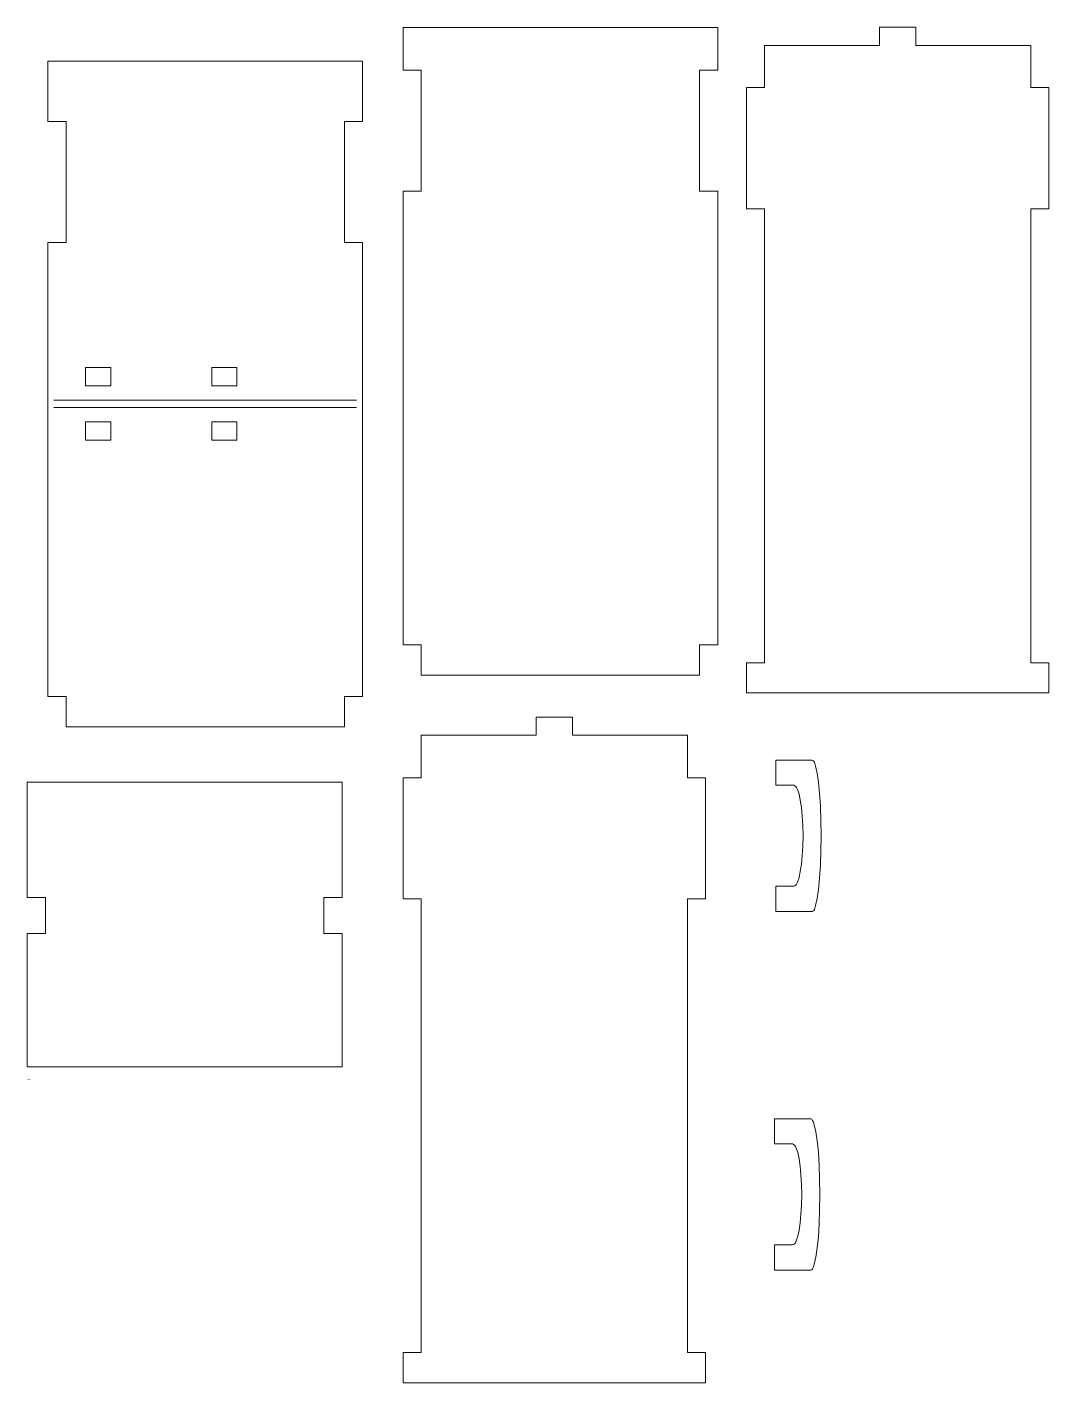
# Model space of a CAD drawing. Header units: inches. Extents: x 92 to 372, y 89 to 460.
import ezdxf

# ---------------------------------------------------------------- set-up
doc = ezdxf.new("R2010")
doc.units = ezdxf.units.IN
doc.header["$MEASUREMENT"] = 0

msp = doc.modelspace()

# ---------------------------------------------------------------- linework, layer by layer
at = {"color": 7, "lineweight": 13}
for points in [[(195.44, 459.85), (281.66, 459.85), (281.66, 448.2), (276.66, 448.2), (276.66, 415.03), (281.66, 415.03), (281.66, 290.71), (276.66, 290.71), (276.66, 282.42), (200.38, 282.42), (200.38, 290.71), (195.44, 290.71), (195.44, 415.03), (200.38, 415.03), (200.38, 448.2), (195.44, 448.2)], [(294.42, 285.83), (294.42, 410.21), (289.48, 410.21), (289.48, 443.38), (294.42, 443.38), (294.42, 454.97), (325.94, 454.97), (325.94, 459.97), (335.88, 459.97), (335.88, 454.97), (367.4, 454.97), (367.4, 443.38), (372.34, 443.38), (372.34, 410.21), (367.4, 410.21), (367.4, 285.83), (372.34, 285.83), (372.34, 277.54), (289.48, 277.54), (289.48, 285.83)], [(98.11, 450.67), (184.33, 450.67), (184.33, 434.09), (179.39, 434.09), (179.39, 400.92), (184.33, 400.92), (184.33, 276.6), (179.39, 276.6), (179.39, 268.3), (103.11, 268.3), (103.11, 276.6), (98.11, 276.6), (98.11, 400.92), (103.11, 400.92), (103.11, 434.09), (98.11, 434.09)], [(108.41, 366.72), (115.35, 366.72), (115.35, 361.72), (108.41, 361.72)], [(142.99, 366.72), (149.87, 366.72), (149.87, 361.72), (142.99, 361.72)], [(108.41, 351.79), (115.35, 351.79), (115.35, 346.79), (108.41, 346.79)], [(142.99, 351.79), (149.87, 351.79), (149.87, 346.79), (142.99, 346.79)], [(195.44, 96.82), (200.38, 96.82), (200.38, 221.14), (195.44, 221.14), (195.44, 254.31), (200.38, 254.31), (200.38, 265.95), (231.91, 265.95), (231.91, 270.89), (241.84, 270.89), (241.84, 265.95), (273.37, 265.95), (273.37, 254.31), (278.31, 254.31), (278.31, 221.14), (273.37, 221.14), (273.37, 96.82), (278.31, 96.82), (278.31, 88.52), (273.37, 88.52), (200.38, 88.52), (195.44, 88.52)], [(297.54, 252.25), (297.54, 259.13), (302.48, 259.13), (307.48, 259.13), (307.71, 259.01), (308.01, 258.72), (308.24, 258.19), (308.42, 257.48), (308.89, 255.6), (309.24, 253.07), (309.53, 250.01), (309.77, 246.49), (309.89, 242.6), (309.95, 238.43), (309.89, 234.25), (309.77, 230.37), (309.53, 226.84), (309.24, 223.73), (308.89, 221.2), (308.42, 219.32), (308.24, 218.61), (308.01, 218.08), (307.71, 217.79), (307.48, 217.67), (302.48, 217.67), (297.54, 217.67), (297.54, 224.61), (302.48, 224.61), (302.77, 224.67), (303.01, 224.9), (303.24, 225.2), (303.48, 225.67), (303.89, 226.96), (304.24, 228.67), (304.59, 230.67), (304.77, 233.02), (304.95, 235.61), (305.01, 238.43), (304.95, 241.19), (304.77, 243.78), (304.59, 246.13), (304.24, 248.19), (303.89, 249.9), (303.48, 251.13), (303.24, 251.6), (303.01, 251.96), (302.77, 252.13), (302.48, 252.25)], [(92.41, 175.15), (178.68, 175.15), (178.68, 211.61), (173.68, 211.61), (173.68, 221.55), (178.68, 221.55), (178.68, 253.07), (92.41, 253.07), (92.41, 221.55), (97.41, 221.55), (97.41, 211.61), (92.41, 211.61)], [(297.18, 153.98), (297.18, 160.86), (302.12, 160.86), (307.12, 160.86), (307.36, 160.74), (307.59, 160.45), (307.83, 159.92), (308.06, 159.21), (308.48, 157.33), (308.89, 154.8), (309.18, 151.74), (309.42, 148.22), (309.53, 144.33), (309.59, 140.16), (309.53, 135.98), (309.42, 132.1), (309.18, 128.57), (308.89, 125.51), (308.48, 122.99), (308.06, 121.05), (307.83, 120.34), (307.59, 119.81), (307.36, 119.52), (307.12, 119.4), (302.12, 119.4), (297.18, 119.4), (297.18, 126.34), (302.12, 126.34), (302.42, 126.4), (302.65, 126.63), (302.89, 126.93), (303.12, 127.4), (303.54, 128.69), (303.89, 130.4), (304.18, 132.4), (304.42, 134.75), (304.59, 137.34), (304.65, 140.16), (304.59, 142.92), (304.42, 145.51), (304.18, 147.86), (303.89, 149.92), (303.54, 151.63), (303.12, 152.86), (302.89, 153.33), (302.65, 153.68), (302.42, 153.86), (302.12, 153.98)]]:
    msp.add_lwpolyline(points, close=True, dxfattribs=at)
for points in [[(195.44, 459.85), (195.44, 459.85)], [(98.11, 450.67), (98.11, 450.67)], [(108.41, 366.72), (108.41, 366.72)], [(142.99, 366.72), (142.99, 366.72)], [(108.41, 351.79), (108.41, 351.79)], [(142.99, 351.79), (142.99, 351.79)], [(289.48, 285.83), (289.48, 285.83)], [(297.54, 252.25), (297.54, 252.25)], [(92.41, 175.15), (92.41, 175.15)], [(297.18, 153.98), (297.18, 153.98)], [(195.44, 96.82), (195.44, 96.82)]]:
    msp.add_lwpolyline(points, dxfattribs=at)
at = {"color": 13, "lineweight": 13, "true_color": 0xe4463b}
for points in [[(99.76, 357.73), (182.68, 357.73)], [(99.76, 355.78), (182.68, 355.78)]]:
    msp.add_lwpolyline(points, dxfattribs=at)
at = {"color": 7, "lineweight": 25, "true_color": 0xffffff, "transparency": 33554559}
msp.add_solid([(92.41, 171.68), (93.34, 171.68), (92.41, 171.61), (93.34, 171.61)], dxfattribs=at)

doc.saveas('drawing.dxf')
